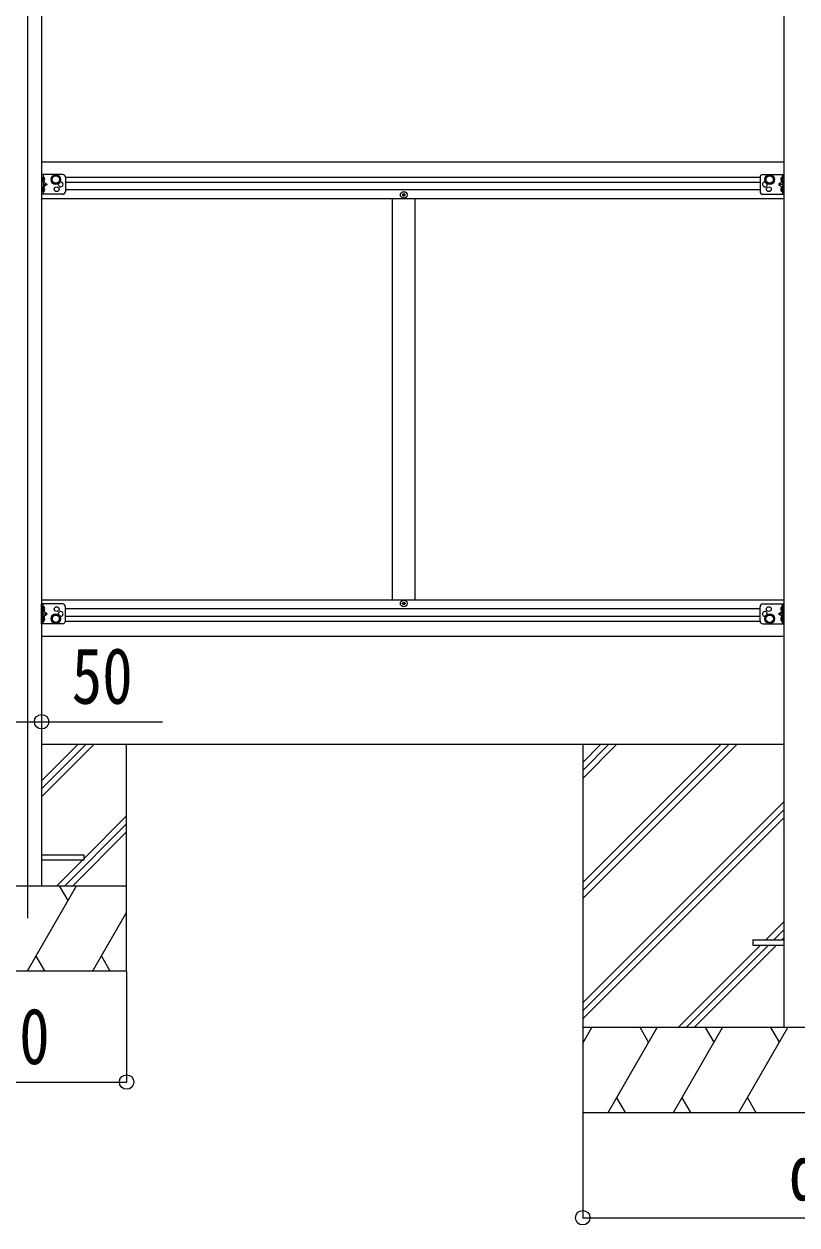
# Model space of a CAD drawing. Units: millimetres, scale not verified. Extents: x -12615 to 12615, y -8910 to 8910.
# Drawn here: x -5263 to -3898, y -5930 to -3811 of the extents above; entities that cross this region are included whole.
import ezdxf
from ezdxf.enums import TextEntityAlignment as Align

# ---------------------------------------------------------------- set-up
doc = ezdxf.new("R2010")
doc.units = ezdxf.units.MM
doc.header["$LTSCALE"] = 40
for name, color, linetype in [('0-3_YKK_12', 2, 'Continuous'), ('0-4_YKK_13', 4, 'Continuous'), ('0-5_YKK_A1', 4, 'Continuous'), ('0-6_YKK_D', 6, 'Continuous')]:
    doc.layers.add(name, color=color, linetype=linetype)
doc.styles.add('ＭＳ ゴシック', font='')
doc.styles.get('ＭＳ ゴシック').set_extended_font_data('MS Gothic')

msp = doc.modelspace()

# ---------------------------------------------------------------- linework, layer by layer
at = {"layer": '0-3_YKK_12'}
msp.add_line((-5256.49, -2961.62), (-5256.49, -5388.48), dxfattribs=at)
at = {"layer": '0-4_YKK_13'}
for p, q in [((-5231.49, -4076.12), (-5231.49, -4111.12)), ((-5194.49, -4076.12), (-5231.49, -4076.12)), ((-5228.99, -4076.12), (-5228.99, -4111.12)), ((-5228.49, -4080.62), (-5228.99, -4080.7)), ((-5228.49, -4080.62), (-5227.69, -4080.76)), ((-5228.49, -4088.62), (-5227.69, -4088.47)), ((-5189.49, -4081.12), (-5189.49, -4106.12)), ((-3963.69, -4081.12), (-3963.69, -4106.12)), ((-3958.69, -4076.12), (-3921.69, -4076.12)), ((-3924.69, -4080.62), (-3925.5, -4080.76)), ((-3924.69, -4088.62), (-3925.5, -4088.47)), ((-3924.69, -4080.62), (-3924.19, -4080.7)), ((-3924.19, -4076.12), (-3924.19, -4111.12)), ((-3921.69, -4076.12), (-3921.69, -4111.12)), ((-5194.49, -4111.12), (-5231.49, -4111.12)), ((-5228.99, -4093.62), (-5221.99, -4093.62)), ((-5228.49, -4098.62), (-5228.99, -4098.7)), ((-5228.49, -4098.62), (-5227.69, -4098.76)), ((-5228.49, -4106.62), (-5227.69, -4106.47)), ((-3958.69, -4111.12), (-3921.69, -4111.12)), ((-3924.19, -4093.62), (-3931.19, -4093.62)), ((-3924.69, -4098.62), (-3925.5, -4098.76)), ((-3924.69, -4106.62), (-3925.5, -4106.47)), ((-3924.69, -4098.62), (-3924.19, -4098.7)), ((-4590.99, -4112.62), (-4589.99, -4112.62)), ((-5231.49, -4869.12), (-5231.49, -4834.12)), ((-5194.49, -4834.12), (-5231.49, -4834.12)), ((-5228.99, -4869.12), (-5228.99, -4834.12)), ((-5228.49, -4846.62), (-5228.99, -4846.53)), ((-5228.99, -4851.62), (-5221.99, -4851.62)), ((-5228.49, -4838.62), (-5227.69, -4838.76)), ((-5228.49, -4846.62), (-5227.69, -4846.47)), ((-5189.49, -4864.12), (-5189.49, -4839.12)), ((-4590.99, -4832.62), (-4589.99, -4832.62)), ((-3963.69, -4864.12), (-3963.69, -4839.12)), ((-3958.69, -4834.12), (-3921.69, -4834.12)), ((-3924.19, -4851.62), (-3931.19, -4851.62)), ((-3924.69, -4838.62), (-3925.5, -4838.76)), ((-3924.69, -4846.62), (-3925.5, -4846.47)), ((-3924.69, -4846.62), (-3924.19, -4846.53)), ((-3924.19, -4869.12), (-3924.19, -4834.12)), ((-3921.69, -4869.12), (-3921.69, -4834.12)), ((-5194.49, -4869.12), (-5231.49, -4869.12)), ((-5228.49, -4864.62), (-5228.99, -4864.53)), ((-5228.49, -4856.62), (-5227.69, -4856.76)), ((-5228.49, -4864.62), (-5227.69, -4864.47)), ((-3958.69, -4869.12), (-3921.69, -4869.12)), ((-3924.69, -4856.62), (-3925.5, -4856.76)), ((-3924.69, -4864.62), (-3925.5, -4864.47)), ((-3924.69, -4864.62), (-3924.19, -4864.53)), ((-5231.49, -5285.61), (-5156.49, -5285.61)), ((-3976.49, -5427.11), (-3976.49, -5436.11)), ((-3976.49, -5427.11), (-3921.69, -5427.11)), ((-3976.49, -5436.11), (-3921.69, -5436.11))]:
    msp.add_line(p, q, dxfattribs=at)
for points in [[(-5229.38, -4084.62), (-5228.75, -4083.43), (-5226.52, -4082.32)], [(-5229.38, -4084.62), (-5228.75, -4085.8), (-5226.52, -4086.92)], [(-5228.49, -4080.62), (-5228.49, -4088.62), (-5228.99, -4088.53), (-5228.99, -4080.7)], [(-5228.99, -4088.62), (-5221.99, -4093.62), (-5228.99, -4098.62)], [(-3924.19, -4088.62), (-3931.19, -4093.62), (-3924.19, -4098.62)], [(-3923.81, -4084.62), (-3924.44, -4083.43), (-3926.67, -4082.32)], [(-3923.81, -4084.62), (-3924.44, -4085.8), (-3926.67, -4086.92)], [(-3924.69, -4080.62), (-3924.69, -4088.62), (-3924.19, -4088.53), (-3924.19, -4080.7)], [(-5229.38, -4102.62), (-5228.75, -4101.43), (-5226.52, -4100.32)], [(-5229.38, -4102.62), (-5228.75, -4103.8), (-5226.52, -4104.92)], [(-5228.49, -4098.62), (-5228.49, -4106.62), (-5228.99, -4106.53), (-5228.99, -4098.7)], [(-4593.99, -4111.62), (-4594.99, -4111.62), (-4594.99, -4112.62), (-4593.99, -4112.62)], [(-4591.99, -4110.62), (-4591.99, -4109.62), (-4592.99, -4109.62), (-4592.99, -4110.62)], [(-4589.99, -4112.62), (-4589.99, -4111.62), (-4590.99, -4111.62)], [(-3923.81, -4102.62), (-3924.44, -4101.43), (-3926.67, -4100.32)], [(-3923.81, -4102.62), (-3924.44, -4103.8), (-3926.67, -4104.92)], [(-3924.69, -4098.62), (-3924.69, -4106.62), (-3924.19, -4106.53), (-3924.19, -4098.7)], [(-4592.99, -4113.62), (-4592.99, -4114.62), (-4591.99, -4114.62), (-4591.99, -4113.62)], [(-4592.99, -4831.62), (-4592.99, -4830.62), (-4591.99, -4830.62), (-4591.99, -4831.62)], [(-5229.38, -4842.62), (-5228.75, -4841.43), (-5226.52, -4840.32)], [(-5229.38, -4842.62), (-5228.75, -4843.8), (-5226.52, -4844.92)], [(-5228.49, -4846.62), (-5228.49, -4838.62), (-5228.99, -4838.7), (-5228.99, -4846.53)], [(-5228.99, -4856.62), (-5221.99, -4851.62), (-5228.99, -4846.62)], [(-4593.99, -4833.62), (-4594.99, -4833.62), (-4594.99, -4832.62), (-4593.99, -4832.62)], [(-4591.99, -4834.62), (-4591.99, -4835.62), (-4592.99, -4835.62), (-4592.99, -4834.62)], [(-4589.99, -4832.62), (-4589.99, -4833.62), (-4590.99, -4833.62)], [(-3924.19, -4856.62), (-3931.19, -4851.62), (-3924.19, -4846.62)], [(-3923.81, -4842.62), (-3924.44, -4841.43), (-3926.67, -4840.32)], [(-3923.81, -4842.62), (-3924.44, -4843.8), (-3926.67, -4844.92)], [(-3924.69, -4846.62), (-3924.69, -4838.62), (-3924.19, -4838.7), (-3924.19, -4846.53)], [(-5229.38, -4860.62), (-5228.75, -4859.43), (-5226.52, -4858.32)], [(-5229.38, -4860.62), (-5228.75, -4861.8), (-5226.52, -4862.92)], [(-5228.49, -4864.62), (-5228.49, -4856.62), (-5228.99, -4856.7), (-5228.99, -4864.53)], [(-3923.81, -4860.62), (-3924.44, -4859.43), (-3926.67, -4858.32)], [(-3923.81, -4860.62), (-3924.44, -4861.8), (-3926.67, -4862.92)], [(-3924.69, -4864.62), (-3924.69, -4856.62), (-3924.19, -4856.7), (-3924.19, -4864.53)], [(-5156.49, -5285.61), (-5156.49, -5277.61), (-5231.49, -5277.61)]]:
    msp.add_lwpolyline(points, dxfattribs=at)
for points in [[(-5206.49, -4092.62), (-5212.99, -4088.87), (-5212.99, -4081.36), (-5206.49, -4077.61), (-5199.99, -4081.36), (-5199.99, -4088.87)], [(-3946.69, -4092.62), (-3940.19, -4088.87), (-3940.19, -4081.36), (-3946.69, -4077.61), (-3953.19, -4081.36), (-3953.19, -4088.87)], [(-5206.49, -4852.61), (-5212.99, -4856.36), (-5212.99, -4863.87), (-5206.49, -4867.62), (-5199.99, -4863.87), (-5199.99, -4856.36)], [(-3946.69, -4852.61), (-3940.19, -4856.36), (-3940.19, -4863.87), (-3946.69, -4867.62), (-3953.19, -4863.87), (-3953.19, -4856.36)]]:
    msp.add_lwpolyline(points, close=True, dxfattribs=at)
for centre, radius in [((-5206.49, -4085.12), 8.5), ((-5206.49, -4085.12), 7.5), ((-5206.49, -4085.12), 6.5), ((-3946.69, -4085.12), 8.5), ((-3946.69, -4085.12), 7.5), ((-3946.69, -4085.12), 6.5), ((-5204.99, -4102.12), 4.25), ((-4592.49, -4112.12), 5.9), ((-3948.2, -4102.12), 4.25), ((-4592.49, -4833.12), 5.9), ((-5206.49, -4860.12), 8.5), ((-5206.49, -4860.12), 7.5), ((-5206.49, -4860.12), 6.5), ((-5204.99, -4843.12), 4.25), ((-3946.69, -4860.12), 8.5), ((-3946.69, -4860.12), 7.5), ((-3946.69, -4860.12), 6.5), ((-3948.2, -4843.12), 4.25)]:
    msp.add_circle(centre, radius, dxfattribs=at)
for centre, radius, start, end in [((-5227.85, -4081.64), 0.9, 32.05588, 80), ((-5227.85, -4087.59), 0.9, 280, 327.94412), ((-5232.59, -4084.62), 6.5, 327.94412, 32.05588), ((-5197.99, -4093.62), 4.25, 162.88004, 107.12346), ((-5194.49, -4081.12), 5, 0, 90), ((-3958.69, -4081.12), 5, 90, 180), ((-3955.2, -4093.62), 4.25, 72.87654, 17.11996), ((-3920.59, -4084.62), 6.5, 147.94412, 212.05588), ((-3925.34, -4081.64), 0.9, 100, 147.94412), ((-3925.34, -4087.59), 0.9, 212.05588, 260), ((-5227.85, -4099.64), 0.9, 32.05588, 80), ((-5227.85, -4105.59), 0.9, 280, 327.94412), ((-5232.59, -4102.62), 6.5, 327.94412, 32.05588), ((-5194.49, -4106.12), 5, 270, 0), ((-4593.99, -4110.62), 1, 270, 0), ((-4590.99, -4110.62), 1, 180, 270), ((-3958.69, -4106.12), 5, 180, 270), ((-3920.59, -4102.62), 6.5, 147.94412, 212.05588), ((-3925.34, -4099.64), 0.9, 100, 147.94412), ((-3925.34, -4105.59), 0.9, 212.05588, 260), ((-4593.99, -4113.62), 1, 0, 90), ((-4590.99, -4113.62), 1, 90, 180), ((-4593.99, -4831.62), 1, 270, 0), ((-4590.99, -4831.62), 1, 180, 270), ((-5227.85, -4839.64), 0.9, 32.05588, 80), ((-5227.85, -4845.59), 0.9, 280, 327.94412), ((-5232.59, -4842.62), 6.5, 327.94412, 32.05588), ((-5197.99, -4851.62), 4.25, 252.87654, 197.11996), ((-5194.49, -4839.12), 5, 0, 90), ((-4593.99, -4834.62), 1, 0, 90), ((-4590.99, -4834.62), 1, 90, 180), ((-3958.69, -4839.12), 5, 90, 180), ((-3955.2, -4851.62), 4.25, 342.88004, 287.12346), ((-3920.59, -4842.62), 6.5, 147.94412, 212.05588), ((-3925.34, -4839.64), 0.9, 100, 147.94412), ((-3925.34, -4845.59), 0.9, 212.05588, 260), ((-5227.85, -4857.64), 0.9, 32.05588, 80), ((-5227.85, -4863.59), 0.9, 280, 327.94412), ((-5232.59, -4860.62), 6.5, 327.94412, 32.05588), ((-5194.49, -4864.12), 5, 270, 0), ((-3958.69, -4864.12), 5, 180, 270), ((-3920.59, -4860.62), 6.5, 147.94412, 212.05588), ((-3925.34, -4857.64), 0.9, 100, 147.94412), ((-3925.34, -4863.59), 0.9, 212.05588, 260)]:
    msp.add_arc(centre, radius, start, end, dxfattribs=at)
at = {"layer": '0-5_YKK_A1'}
for p, q in [((-3921.69, -2952.61), (-3921.69, -5581.61)), ((-5231.49, -2968.61), (-5231.49, -5331.62)), ((-3921.69, -4054.62), (-5231.49, -4054.62)), ((-5189.52, -4080.62), (-3963.67, -4080.62)), ((-5189.49, -4089.62), (-3963.69, -4089.62)), ((-3963.69, -4103.12), (-5189.49, -4103.12)), ((-5231.49, -4118.62), (-3921.69, -4118.62)), ((-4612.49, -4826.62), (-4612.49, -4118.62)), ((-4572.49, -4826.62), (-4572.49, -4118.62)), ((-5231.49, -4826.62), (-3921.69, -4826.62)), ((-5189.49, -4842.12), (-3963.69, -4842.12)), ((-5189.52, -4864.62), (-3963.67, -4864.62)), ((-5189.49, -4855.62), (-3963.69, -4855.62)), ((-5231.49, -4890.62), (-3921.69, -4890.62)), ((-5231.49, -5081.61), (-3921.69, -5081.61)), ((-5231.49, -5174.38), (-5138.73, -5081.62)), ((-5231.49, -5160.24), (-5152.87, -5081.62)), ((-5231.49, -5146.1), (-5167.01, -5081.62)), ((-5081.49, -5481.62), (-5081.49, -5081.62)), ((-4276.69, -5081.61), (-4276.69, -5731.61)), ((-4276.69, -5325.79), (-4032.52, -5081.61)), ((-4276.69, -5339.93), (-4018.37, -5081.61)), ((-4276.69, -5354.08), (-4004.23, -5081.61)), ((-4276.69, -5141.95), (-4216.36, -5081.61)), ((-4276.69, -5127.8), (-4230.51, -5081.61)), ((-4276.69, -5113.66), (-4244.65, -5081.61)), ((-4276.69, -5537.92), (-3921.89, -5183.13)), ((-5156.5, -5283.23), (-5081.49, -5208.23)), ((-4276.69, -5552.07), (-3921.89, -5197.27)), ((-4276.69, -5566.21), (-3921.89, -5211.41)), ((-5190.74, -5331.62), (-5081.49, -5222.37)), ((-5176.6, -5331.62), (-5081.49, -5236.51)), ((-5204.88, -5331.62), (-5158.88, -5285.62)), ((-5431.49, -5331.62), (-5081.49, -5331.62)), ((-5256.49, -5481.61), (-5169.89, -5331.62)), ((-5184.89, -5357.6), (-5199.89, -5331.61)), ((-5141.02, -5481.61), (-5081.49, -5378.51)), ((-3953.75, -5427.11), (-3921.89, -5395.26)), ((-3939.61, -5427.11), (-3921.89, -5409.4)), ((-3925.47, -5427.11), (-3921.89, -5423.54)), ((-4108.25, -5581.61), (-3962.75, -5436.11)), ((-4094.11, -5581.61), (-3948.61, -5436.11)), ((-4079.97, -5581.61), (-3934.47, -5436.11)), ((-5241.49, -5455.63), (-5226.49, -5481.61)), ((-5126.02, -5455.64), (-5111.02, -5481.61)), ((-5431.49, -5481.62), (-5081.49, -5481.62)), ((-3476.69, -5581.61), (-4276.69, -5581.61)), ((-4276.69, -5609.12), (-4260.82, -5581.61)), ((-4231.95, -5731.61), (-4145.35, -5581.61)), ((-4160.35, -5607.6), (-4175.35, -5581.61)), ((-4116.48, -5731.61), (-4029.88, -5581.61)), ((-4044.88, -5607.6), (-4059.88, -5581.61)), ((-4001.01, -5731.61), (-3914.41, -5581.61)), ((-3929.41, -5607.6), (-3944.41, -5581.61)), ((-4216.95, -5705.64), (-4201.95, -5731.61)), ((-4101.48, -5705.63), (-4086.48, -5731.61)), ((-3986.01, -5705.63), (-3971.01, -5731.61)), ((-4276.69, -5731.61), (-3476.69, -5731.61))]:
    msp.add_line(p, q, dxfattribs=at)
at = {"layer": '0-6_YKK_D'}
for p, q in [((-5231.49, -4990.6), (-5231.49, -5042.91)), ((-5081.49, -5482.62), (-5081.49, -5678.89)), ((-5431.49, -5677.89), (-5081.49, -5677.89)), ((-4276.69, -5731.61), (-4276.69, -5918.33)), ((-4276.69, -5917.33), (-3476.69, -5917.33))]:
    msp.add_line(p, q, dxfattribs=at)
msp.add_lwpolyline([(-5281.49, -5041.91), (-5231.49, -5041.91), (-5018.09, -5041.91)], dxfattribs=at)
for centre in [(-5231.49, -5041.91), (-5081.49, -5677.89), (-4276.69, -5917.33)]:
    msp.add_circle(centre, 12.75, dxfattribs=at)

# ---------------------------------------------------------------- texts
at = {"layer": '0-6_YKK_D', "style": 'ＭＳ ゴシック', "width": 0.8}
for s, p in [('50', (-5178.49, -5039.91)), ('350', (-5378.89, -5675.89)), ('d', (-3912.69, -5916.03))]:
    msp.add_text(s, height=98.97, dxfattribs=at).set_placement(p, align=Align.BOTTOM_LEFT)

doc.saveas('drawing.dxf')
